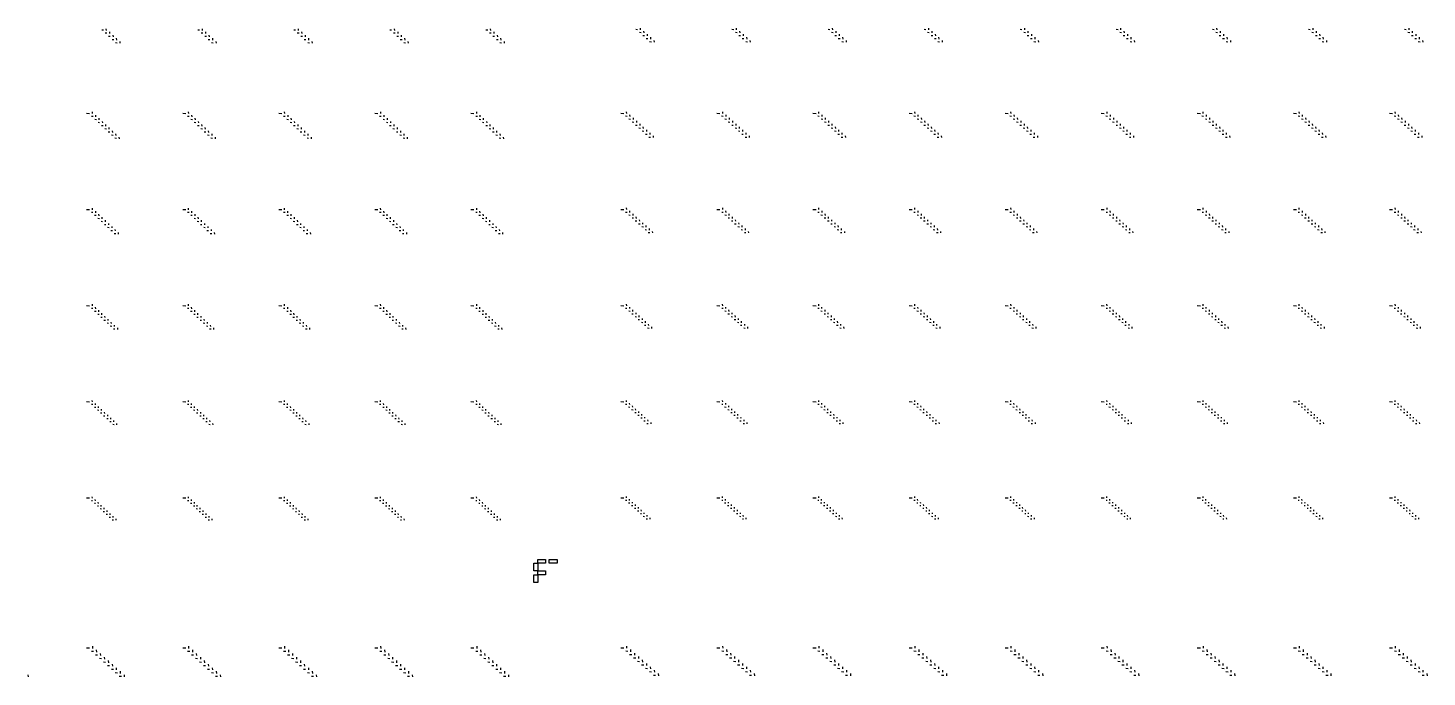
# Model space of a CAD drawing. Extents: x 0 to 300000, y 0 to 300000.
# Drawn here: x 150770 to 223575, y 116785 to 150535 of the extents above; entities that cross this region are included whole.
import ezdxf

# ---------------------------------------------------------------- set-up
doc = ezdxf.new("R2010")
doc.units = 0

msp = doc.modelspace()

# ---------------------------------------------------------------- linework, layer by layer
at = {"color": 7}
for p, q in [((154605, 150445), (154695, 150440)), ((154785, 150280), (154875, 150275)), ((154830, 150500), (154835, 150410)), ((154965, 150110), (155055, 150105)), ((155010, 150335), (155015, 150245)), ((155190, 150165), (155195, 150075)), ((155365, 150000), (155375, 149910)), ((159605, 150445), (159695, 150440)), ((159785, 150280), (159875, 150275)), ((159830, 150500), (159835, 150410)), ((159965, 150110), (160055, 150105)), ((160010, 150335), (160015, 150245)), ((160190, 150165), (160195, 150075)), ((160365, 150000), (160375, 149910)), ((164605, 150445), (164695, 150440)), ((164785, 150280), (164875, 150275)), ((164830, 150500), (164835, 150410)), ((164965, 150110), (165055, 150105)), ((165010, 150335), (165015, 150245)), ((165190, 150165), (165195, 150075)), ((165365, 150000), (165375, 149910)), ((169605, 150445), (169695, 150440)), ((169785, 150280), (169875, 150275)), ((169830, 150500), (169835, 150410)), ((169965, 150110), (170055, 150105)), ((170010, 150335), (170015, 150245)), ((170190, 150165), (170195, 150075)), ((170365, 150000), (170375, 149910)), ((174605, 150445), (174695, 150440)), ((174785, 150280), (174875, 150275)), ((174830, 150500), (174835, 150410)), ((174965, 150110), (175055, 150105)), ((175010, 150335), (175015, 150245)), ((175190, 150165), (175195, 150075)), ((175365, 150000), (175375, 149910)), ((182405, 150475), (182495, 150465)), ((182585, 150310), (182675, 150305)), ((182625, 150535), (182630, 150445)), ((182765, 150150), (182850, 150145)), ((182805, 150375), (182810, 150285)), ((182940, 149990), (183030, 149985)), ((182985, 150210), (182990, 150120)), ((183160, 150050), (183170, 149960)), ((187405, 150475), (187495, 150465)), ((187585, 150310), (187675, 150305)), ((187625, 150535), (187630, 150445)), ((187765, 150150), (187850, 150145)), ((187805, 150375), (187810, 150285)), ((187940, 149990), (188030, 149985)), ((187985, 150210), (187990, 150120)), ((188160, 150050), (188170, 149960)), ((192405, 150475), (192495, 150465)), ((192585, 150310), (192675, 150305)), ((192625, 150535), (192630, 150445)), ((192765, 150150), (192850, 150145)), ((192805, 150375), (192810, 150285)), ((192940, 149990), (193030, 149985)), ((192985, 150210), (192990, 150120)), ((193160, 150050), (193170, 149960)), ((197405, 150475), (197495, 150465)), ((197585, 150310), (197675, 150305)), ((197625, 150535), (197630, 150445)), ((197765, 150150), (197850, 150145)), ((197805, 150375), (197810, 150285)), ((197940, 149990), (198030, 149985)), ((197985, 150210), (197990, 150120)), ((198160, 150050), (198170, 149960)), ((202405, 150475), (202495, 150465)), ((202585, 150310), (202675, 150305)), ((202625, 150535), (202630, 150445)), ((202765, 150150), (202850, 150145)), ((202805, 150375), (202810, 150285)), ((202940, 149990), (203030, 149985)), ((202985, 150210), (202990, 150120)), ((203160, 150050), (203170, 149960)), ((207405, 150475), (207495, 150465)), ((207585, 150310), (207675, 150305)), ((207625, 150535), (207630, 150445)), ((207765, 150150), (207850, 150145)), ((207805, 150375), (207810, 150285)), ((207940, 149990), (208030, 149985)), ((207985, 150210), (207990, 150120)), ((208160, 150050), (208170, 149960)), ((212405, 150475), (212495, 150465)), ((212585, 150310), (212675, 150305)), ((212625, 150535), (212630, 150445)), ((212765, 150150), (212850, 150145)), ((212805, 150375), (212810, 150285)), ((212940, 149990), (213030, 149985)), ((212985, 150210), (212990, 150120)), ((213160, 150050), (213170, 149960)), ((217405, 150475), (217495, 150465)), ((217585, 150310), (217675, 150305)), ((217625, 150535), (217630, 150445)), ((217765, 150150), (217850, 150145)), ((217805, 150375), (217810, 150285)), ((217940, 149990), (218030, 149985)), ((217985, 150210), (217990, 150120)), ((218160, 150050), (218170, 149960)), ((222405, 150475), (222495, 150465)), ((222585, 150310), (222675, 150305)), ((222625, 150535), (222630, 150445)), ((222765, 150150), (222850, 150145)), ((222805, 150375), (222810, 150285)), ((222940, 149990), (223030, 149985)), ((222985, 150210), (222990, 150120)), ((223160, 150050), (223170, 149960)), ((155145, 149945), (155235, 149940)), ((155325, 149775), (155415, 149770)), ((155545, 149830), (155555, 149740)), ((160145, 149945), (160235, 149940)), ((160325, 149775), (160415, 149770)), ((160545, 149830), (160555, 149740)), ((165145, 149945), (165235, 149940)), ((165325, 149775), (165415, 149770)), ((165545, 149830), (165555, 149740)), ((170145, 149945), (170235, 149940)), ((170325, 149775), (170415, 149770)), ((170545, 149830), (170555, 149740)), ((175145, 149945), (175235, 149940)), ((175325, 149775), (175415, 149770)), ((175545, 149830), (175555, 149740)), ((183120, 149830), (183210, 149820)), ((183340, 149890), (183350, 149800)), ((188120, 149830), (188210, 149820)), ((188340, 149890), (188350, 149800)), ((193120, 149830), (193210, 149820)), ((193340, 149890), (193350, 149800)), ((198120, 149830), (198210, 149820)), ((198340, 149890), (198350, 149800)), ((203120, 149830), (203210, 149820)), ((203340, 149890), (203350, 149800)), ((208120, 149830), (208210, 149820)), ((208340, 149890), (208350, 149800)), ((213120, 149830), (213210, 149820)), ((213340, 149890), (213350, 149800)), ((218120, 149830), (218210, 149820)), ((218340, 149890), (218350, 149800)), ((223120, 149830), (223210, 149820)), ((223340, 149890), (223350, 149800)), ((153820, 146105), (153980, 146095)), ((154070, 145955), (154155, 145950)), ((154110, 146170), (154115, 146085)), ((154245, 145790), (154330, 145785)), ((154285, 146005), (154290, 145920)), ((154420, 145630), (154500, 145620)), ((154455, 145845), (154465, 145760)), ((154630, 145680), (154640, 145595)), ((158820, 146105), (158980, 146095)), ((159070, 145955), (159155, 145950)), ((159110, 146170), (159115, 146085)), ((159245, 145790), (159330, 145785)), ((159285, 146005), (159290, 145920)), ((159420, 145630), (159500, 145620)), ((159455, 145845), (159465, 145760)), ((159630, 145680), (159640, 145595)), ((163820, 146105), (163980, 146095)), ((164070, 145955), (164155, 145950)), ((164110, 146170), (164115, 146085)), ((164245, 145790), (164330, 145785)), ((164285, 146005), (164290, 145920)), ((164420, 145630), (164500, 145620)), ((164455, 145845), (164465, 145760)), ((164630, 145680), (164640, 145595)), ((168820, 146105), (168980, 146095)), ((169070, 145955), (169155, 145950)), ((169110, 146170), (169115, 146085)), ((169245, 145790), (169330, 145785)), ((169285, 146005), (169290, 145920)), ((169420, 145630), (169500, 145620)), ((169455, 145845), (169465, 145760)), ((169630, 145680), (169640, 145595)), ((173820, 146105), (173980, 146095)), ((174070, 145955), (174155, 145950)), ((174110, 146170), (174115, 146085)), ((174245, 145790), (174330, 145785)), ((174285, 146005), (174290, 145920)), ((174420, 145630), (174500, 145620)), ((174455, 145845), (174465, 145760)), ((174630, 145680), (174640, 145595)), ((181620, 146105), (181780, 146095)), ((181865, 145960), (181950, 145955)), ((181905, 146175), (181915, 146090)), ((182040, 145805), (182125, 145800)), ((182080, 146020), (182085, 145935)), ((182215, 145650), (182300, 145640)), ((182255, 145860), (182260, 145775)), ((182430, 145705), (182435, 145620)), ((186620, 146105), (186780, 146095)), ((186865, 145960), (186950, 145955)), ((186905, 146175), (186915, 146090)), ((187040, 145805), (187125, 145800)), ((187080, 146020), (187085, 145935)), ((187215, 145650), (187300, 145640)), ((187255, 145860), (187260, 145775)), ((187430, 145705), (187435, 145620)), ((191620, 146105), (191780, 146095)), ((191865, 145960), (191950, 145955)), ((191905, 146175), (191915, 146090)), ((192040, 145805), (192125, 145800)), ((192080, 146020), (192085, 145935)), ((192215, 145650), (192300, 145640)), ((192255, 145860), (192260, 145775)), ((192430, 145705), (192435, 145620)), ((196620, 146105), (196780, 146095)), ((196865, 145960), (196950, 145955)), ((196905, 146175), (196915, 146090)), ((197040, 145805), (197125, 145800)), ((197080, 146020), (197085, 145935)), ((197215, 145650), (197300, 145640)), ((197255, 145860), (197260, 145775)), ((197430, 145705), (197435, 145620)), ((201620, 146105), (201780, 146095)), ((201865, 145960), (201950, 145955)), ((201905, 146175), (201915, 146090)), ((202040, 145805), (202125, 145800)), ((202080, 146020), (202085, 145935)), ((202215, 145650), (202300, 145640)), ((202255, 145860), (202260, 145775)), ((202430, 145705), (202435, 145620)), ((206620, 146105), (206780, 146095)), ((206865, 145960), (206950, 145955)), ((206905, 146175), (206915, 146090)), ((207040, 145805), (207125, 145800)), ((207080, 146020), (207085, 145935)), ((207215, 145650), (207300, 145640)), ((207255, 145860), (207260, 145775)), ((207430, 145705), (207435, 145620)), ((211620, 146105), (211780, 146095)), ((211865, 145960), (211950, 145955)), ((211905, 146175), (211915, 146090)), ((212040, 145805), (212125, 145800)), ((212080, 146020), (212085, 145935)), ((212215, 145650), (212300, 145640)), ((212255, 145860), (212260, 145775)), ((212430, 145705), (212435, 145620)), ((216620, 146105), (216780, 146095)), ((216865, 145960), (216950, 145955)), ((216905, 146175), (216915, 146090)), ((217040, 145805), (217125, 145800)), ((217080, 146020), (217085, 145935)), ((217215, 145650), (217300, 145640)), ((217255, 145860), (217260, 145775)), ((217430, 145705), (217435, 145620)), ((221620, 146105), (221780, 146095)), ((221865, 145960), (221950, 145955)), ((221905, 146175), (221915, 146090)), ((222040, 145805), (222125, 145800)), ((222080, 146020), (222085, 145935)), ((222215, 145650), (222300, 145640)), ((222255, 145860), (222260, 145775)), ((222430, 145705), (222435, 145620)), ((154590, 145465), (154675, 145460)), ((154765, 145305), (154850, 145295)), ((154805, 145515), (154810, 145430)), ((154940, 145140), (155025, 145135)), ((154980, 145355), (154985, 145270)), ((155115, 144975), (155200, 144970)), ((155155, 145190), (155160, 145105)), ((155330, 145030), (155335, 144945)), ((159590, 145465), (159675, 145460)), ((159765, 145305), (159850, 145295)), ((159805, 145515), (159810, 145430)), ((159940, 145140), (160025, 145135)), ((159980, 145355), (159985, 145270)), ((160115, 144975), (160200, 144970)), ((160155, 145190), (160160, 145105)), ((160330, 145030), (160335, 144945)), ((164590, 145465), (164675, 145460)), ((164765, 145305), (164850, 145295)), ((164805, 145515), (164810, 145430)), ((164940, 145140), (165025, 145135)), ((164980, 145355), (164985, 145270)), ((165115, 144975), (165200, 144970)), ((165155, 145190), (165160, 145105)), ((165330, 145030), (165335, 144945)), ((169590, 145465), (169675, 145460)), ((169765, 145305), (169850, 145295)), ((169805, 145515), (169810, 145430)), ((169940, 145140), (170025, 145135)), ((169980, 145355), (169985, 145270)), ((170115, 144975), (170200, 144970)), ((170155, 145190), (170160, 145105)), ((170330, 145030), (170335, 144945)), ((174590, 145465), (174675, 145460)), ((174765, 145305), (174850, 145295)), ((174805, 145515), (174810, 145430)), ((174940, 145140), (175025, 145135)), ((174980, 145355), (174985, 145270)), ((175115, 144975), (175200, 144970)), ((175155, 145190), (175160, 145105)), ((175330, 145030), (175335, 144945)), ((182390, 145490), (182475, 145485)), ((182565, 145335), (182650, 145330)), ((182605, 145550), (182610, 145465)), ((182740, 145180), (182820, 145170)), ((182775, 145390), (182785, 145305)), ((182910, 145020), (182995, 145015)), ((182950, 145235), (182955, 145150)), ((183125, 145080), (183130, 144995)), ((183300, 144920), (183305, 144835)), ((187390, 145490), (187475, 145485)), ((187565, 145335), (187650, 145330)), ((187605, 145550), (187610, 145465)), ((187740, 145180), (187820, 145170)), ((187775, 145390), (187785, 145305)), ((187910, 145020), (187995, 145015)), ((187950, 145235), (187955, 145150)), ((188125, 145080), (188130, 144995)), ((188300, 144920), (188305, 144835)), ((192390, 145490), (192475, 145485)), ((192565, 145335), (192650, 145330)), ((192605, 145550), (192610, 145465)), ((192740, 145180), (192820, 145170)), ((192775, 145390), (192785, 145305)), ((192910, 145020), (192995, 145015)), ((192950, 145235), (192955, 145150)), ((193125, 145080), (193130, 144995)), ((193300, 144920), (193305, 144835)), ((197390, 145490), (197475, 145485)), ((197565, 145335), (197650, 145330)), ((197605, 145550), (197610, 145465)), ((197740, 145180), (197820, 145170)), ((197775, 145390), (197785, 145305)), ((197910, 145020), (197995, 145015)), ((197950, 145235), (197955, 145150)), ((198125, 145080), (198130, 144995)), ((198300, 144920), (198305, 144835)), ((202390, 145490), (202475, 145485)), ((202565, 145335), (202650, 145330)), ((202605, 145550), (202610, 145465)), ((202740, 145180), (202820, 145170)), ((202775, 145390), (202785, 145305)), ((202910, 145020), (202995, 145015)), ((202950, 145235), (202955, 145150)), ((203125, 145080), (203130, 144995)), ((203300, 144920), (203305, 144835)), ((207390, 145490), (207475, 145485)), ((207565, 145335), (207650, 145330)), ((207605, 145550), (207610, 145465)), ((207740, 145180), (207820, 145170)), ((207775, 145390), (207785, 145305)), ((207910, 145020), (207995, 145015)), ((207950, 145235), (207955, 145150)), ((208125, 145080), (208130, 144995)), ((208300, 144920), (208305, 144835)), ((212390, 145490), (212475, 145485)), ((212565, 145335), (212650, 145330)), ((212605, 145550), (212610, 145465)), ((212740, 145180), (212820, 145170)), ((212775, 145390), (212785, 145305)), ((212910, 145020), (212995, 145015)), ((212950, 145235), (212955, 145150)), ((213125, 145080), (213130, 144995)), ((213300, 144920), (213305, 144835)), ((217390, 145490), (217475, 145485)), ((217565, 145335), (217650, 145330)), ((217605, 145550), (217610, 145465)), ((217740, 145180), (217820, 145170)), ((217775, 145390), (217785, 145305)), ((217910, 145020), (217995, 145015)), ((217950, 145235), (217955, 145150)), ((218125, 145080), (218130, 144995)), ((218300, 144920), (218305, 144835)), ((222390, 145490), (222475, 145485)), ((222565, 145335), (222650, 145330)), ((222605, 145550), (222610, 145465)), ((222740, 145180), (222820, 145170)), ((222775, 145390), (222785, 145305)), ((222910, 145020), (222995, 145015)), ((222950, 145235), (222955, 145150)), ((223125, 145080), (223130, 144995)), ((223300, 144920), (223305, 144835)), ((155290, 144815), (155375, 144810)), ((155505, 144865), (155510, 144780)), ((160290, 144815), (160375, 144810)), ((160505, 144865), (160510, 144780)), ((165290, 144815), (165375, 144810)), ((165505, 144865), (165510, 144780)), ((170290, 144815), (170375, 144810)), ((170505, 144865), (170510, 144780)), ((175290, 144815), (175375, 144810)), ((175505, 144865), (175510, 144780)), ((183085, 144865), (183170, 144860)), ((188085, 144865), (188170, 144860)), ((193085, 144865), (193170, 144860)), ((198085, 144865), (198170, 144860)), ((203085, 144865), (203170, 144860)), ((208085, 144865), (208170, 144860)), ((213085, 144865), (213170, 144860)), ((218085, 144865), (218170, 144860)), ((223085, 144865), (223170, 144860)), ((153820, 141105), (153980, 141095)), ((154070, 140960), (154150, 140955)), ((154105, 141165), (154110, 141085)), ((154240, 140800), (154320, 140795)), ((154275, 141005), (154280, 140930)), ((154410, 140640), (154490, 140635)), ((154445, 140850), (154450, 140770)), ((154615, 140690), (154620, 140610)), ((154785, 140535), (154790, 140455)), ((158820, 141105), (158980, 141095)), ((159070, 140960), (159150, 140955)), ((159105, 141165), (159110, 141085)), ((159240, 140800), (159320, 140795)), ((159275, 141005), (159280, 140930)), ((159410, 140640), (159490, 140635)), ((159445, 140850), (159450, 140770)), ((159615, 140690), (159620, 140610)), ((159785, 140535), (159790, 140455)), ((163820, 141105), (163980, 141095)), ((164070, 140960), (164150, 140955)), ((164105, 141165), (164110, 141085)), ((164240, 140800), (164320, 140795)), ((164275, 141005), (164280, 140930)), ((164410, 140640), (164490, 140635)), ((164445, 140850), (164450, 140770)), ((164615, 140690), (164620, 140610)), ((164785, 140535), (164790, 140455)), ((168820, 141105), (168980, 141095)), ((169070, 140960), (169150, 140955)), ((169105, 141165), (169110, 141085)), ((169240, 140800), (169320, 140795)), ((169275, 141005), (169280, 140930)), ((169410, 140640), (169490, 140635)), ((169445, 140850), (169450, 140770)), ((169615, 140690), (169620, 140610)), ((169785, 140535), (169790, 140455)), ((173820, 141105), (173980, 141095)), ((174070, 140960), (174150, 140955)), ((174105, 141165), (174110, 141085)), ((174240, 140800), (174320, 140795)), ((174275, 141005), (174280, 140930)), ((174410, 140640), (174490, 140635)), ((174445, 140850), (174450, 140770)), ((174615, 140690), (174620, 140610)), ((174785, 140535), (174790, 140455)), ((181620, 141105), (181780, 141095)), ((181870, 140965), (181945, 140960)), ((181905, 141175), (181910, 141095)), ((182035, 140815), (182115, 140810)), ((182075, 141020), (182080, 140940)), ((182205, 140660), (182285, 140655)), ((182245, 140870), (182250, 140790)), ((182410, 140715), (182415, 140635)), ((182580, 140565), (182585, 140485)), ((186620, 141105), (186780, 141095)), ((186870, 140965), (186945, 140960)), ((186905, 141175), (186910, 141095)), ((187035, 140815), (187115, 140810)), ((187075, 141020), (187080, 140940)), ((187205, 140660), (187285, 140655)), ((187245, 140870), (187250, 140790)), ((187410, 140715), (187415, 140635)), ((187580, 140565), (187585, 140485)), ((191620, 141105), (191780, 141095)), ((191870, 140965), (191945, 140960)), ((191905, 141175), (191910, 141095)), ((192035, 140815), (192115, 140810)), ((192075, 141020), (192080, 140940)), ((192205, 140660), (192285, 140655)), ((192245, 140870), (192250, 140790)), ((192410, 140715), (192415, 140635)), ((192580, 140565), (192585, 140485)), ((196620, 141105), (196780, 141095)), ((196870, 140965), (196945, 140960)), ((196905, 141175), (196910, 141095)), ((197035, 140815), (197115, 140810)), ((197075, 141020), (197080, 140940)), ((197205, 140660), (197285, 140655)), ((197245, 140870), (197250, 140790)), ((197410, 140715), (197415, 140635)), ((197580, 140565), (197585, 140485)), ((201620, 141105), (201780, 141095)), ((201870, 140965), (201945, 140960)), ((201905, 141175), (201910, 141095)), ((202035, 140815), (202115, 140810)), ((202075, 141020), (202080, 140940)), ((202205, 140660), (202285, 140655)), ((202245, 140870), (202250, 140790)), ((202410, 140715), (202415, 140635)), ((202580, 140565), (202585, 140485)), ((206620, 141105), (206780, 141095)), ((206870, 140965), (206945, 140960)), ((206905, 141175), (206910, 141095)), ((207035, 140815), (207115, 140810)), ((207075, 141020), (207080, 140940)), ((207205, 140660), (207285, 140655)), ((207245, 140870), (207250, 140790)), ((207410, 140715), (207415, 140635)), ((207580, 140565), (207585, 140485)), ((211620, 141105), (211780, 141095)), ((211870, 140965), (211945, 140960)), ((211905, 141175), (211910, 141095)), ((212035, 140815), (212115, 140810)), ((212075, 141020), (212080, 140940)), ((212205, 140660), (212285, 140655)), ((212245, 140870), (212250, 140790)), ((212410, 140715), (212415, 140635)), ((212580, 140565), (212585, 140485)), ((216620, 141105), (216780, 141095)), ((216870, 140965), (216945, 140960)), ((216905, 141175), (216910, 141095)), ((217035, 140815), (217115, 140810)), ((217075, 141020), (217080, 140940)), ((217205, 140660), (217285, 140655)), ((217245, 140870), (217250, 140790)), ((217410, 140715), (217415, 140635)), ((217580, 140565), (217585, 140485)), ((221620, 141105), (221780, 141095)), ((221870, 140965), (221945, 140960)), ((221905, 141175), (221910, 141095)), ((222035, 140815), (222115, 140810)), ((222075, 141020), (222080, 140940)), ((222205, 140660), (222285, 140655)), ((222245, 140870), (222250, 140790)), ((222410, 140715), (222415, 140635)), ((222580, 140565), (222585, 140485)), ((154575, 140485), (154655, 140480)), ((154745, 140325), (154825, 140320)), ((154915, 140170), (154995, 140160)), ((154955, 140375), (154960, 140295)), ((155085, 140010), (155165, 140005)), ((155125, 140215), (155130, 140135)), ((155255, 139850), (155335, 139845)), ((155295, 140060), (155300, 139980)), ((155460, 139900), (155470, 139820)), ((159575, 140485), (159655, 140480)), ((159745, 140325), (159825, 140320)), ((159915, 140170), (159995, 140160)), ((159955, 140375), (159960, 140295)), ((160085, 140010), (160165, 140005)), ((160125, 140215), (160130, 140135)), ((160255, 139850), (160335, 139845)), ((160295, 140060), (160300, 139980)), ((160460, 139900), (160470, 139820)), ((164575, 140485), (164655, 140480)), ((164745, 140325), (164825, 140320)), ((164915, 140170), (164995, 140160)), ((164955, 140375), (164960, 140295)), ((165085, 140010), (165165, 140005)), ((165125, 140215), (165130, 140135)), ((165255, 139850), (165335, 139845)), ((165295, 140060), (165300, 139980)), ((165460, 139900), (165470, 139820)), ((169575, 140485), (169655, 140480)), ((169745, 140325), (169825, 140320)), ((169915, 140170), (169995, 140160)), ((169955, 140375), (169960, 140295)), ((170085, 140010), (170165, 140005)), ((170125, 140215), (170130, 140135)), ((170255, 139850), (170335, 139845)), ((170295, 140060), (170300, 139980)), ((170460, 139900), (170470, 139820)), ((174575, 140485), (174655, 140480)), ((174745, 140325), (174825, 140320)), ((174915, 140170), (174995, 140160)), ((174955, 140375), (174960, 140295)), ((175085, 140010), (175165, 140005)), ((175125, 140215), (175130, 140135)), ((175255, 139850), (175335, 139845)), ((175295, 140060), (175300, 139980)), ((175460, 139900), (175470, 139820)), ((182375, 140510), (182455, 140505)), ((182545, 140355), (182625, 140350)), ((182715, 140205), (182795, 140200)), ((182750, 140410), (182755, 140330)), ((182880, 140050), (182960, 140045)), ((182920, 140260), (182925, 140180)), ((183050, 139900), (183130, 139895)), ((183090, 140105), (183095, 140025)), ((183255, 139955), (183265, 139875)), ((187375, 140510), (187455, 140505)), ((187545, 140355), (187625, 140350)), ((187715, 140205), (187795, 140200)), ((187750, 140410), (187755, 140330)), ((187880, 140050), (187960, 140045)), ((187920, 140260), (187925, 140180)), ((188050, 139900), (188130, 139895)), ((188090, 140105), (188095, 140025)), ((188255, 139955), (188265, 139875)), ((192375, 140510), (192455, 140505)), ((192545, 140355), (192625, 140350)), ((192715, 140205), (192795, 140200)), ((192750, 140410), (192755, 140330)), ((192880, 140050), (192960, 140045)), ((192920, 140260), (192925, 140180)), ((193050, 139900), (193130, 139895)), ((193090, 140105), (193095, 140025)), ((193255, 139955), (193265, 139875)), ((197375, 140510), (197455, 140505)), ((197545, 140355), (197625, 140350)), ((197715, 140205), (197795, 140200)), ((197750, 140410), (197755, 140330)), ((197880, 140050), (197960, 140045)), ((197920, 140260), (197925, 140180)), ((198050, 139900), (198130, 139895)), ((198090, 140105), (198095, 140025)), ((198255, 139955), (198265, 139875)), ((202375, 140510), (202455, 140505)), ((202545, 140355), (202625, 140350)), ((202715, 140205), (202795, 140200)), ((202750, 140410), (202755, 140330)), ((202880, 140050), (202960, 140045)), ((202920, 140260), (202925, 140180)), ((203050, 139900), (203130, 139895)), ((203090, 140105), (203095, 140025)), ((203255, 139955), (203265, 139875)), ((207375, 140510), (207455, 140505)), ((207545, 140355), (207625, 140350)), ((207715, 140205), (207795, 140200)), ((207750, 140410), (207755, 140330)), ((207880, 140050), (207960, 140045)), ((207920, 140260), (207925, 140180)), ((208050, 139900), (208130, 139895)), ((208090, 140105), (208095, 140025)), ((208255, 139955), (208265, 139875)), ((212375, 140510), (212455, 140505)), ((212545, 140355), (212625, 140350)), ((212715, 140205), (212795, 140200)), ((212750, 140410), (212755, 140330)), ((212880, 140050), (212960, 140045)), ((212920, 140260), (212925, 140180)), ((213050, 139900), (213130, 139895)), ((213090, 140105), (213095, 140025)), ((213255, 139955), (213265, 139875)), ((217375, 140510), (217455, 140505)), ((217545, 140355), (217625, 140350)), ((217715, 140205), (217795, 140200)), ((217750, 140410), (217755, 140330)), ((217880, 140050), (217960, 140045)), ((217920, 140260), (217925, 140180)), ((218050, 139900), (218130, 139895)), ((218090, 140105), (218095, 140025)), ((218255, 139955), (218265, 139875)), ((222375, 140510), (222455, 140505)), ((222545, 140355), (222625, 140350)), ((222715, 140205), (222795, 140200)), ((222750, 140410), (222755, 140330)), ((222880, 140050), (222960, 140045)), ((222920, 140260), (222925, 140180)), ((223050, 139900), (223130, 139895)), ((223090, 140105), (223095, 140025)), ((223255, 139955), (223265, 139875)), ((154105, 136165), (154110, 136090)), ((159105, 136165), (159110, 136090)), ((164105, 136165), (164110, 136090)), ((169105, 136165), (169110, 136090)), ((174105, 136165), (174110, 136090)), ((181900, 136170), (181910, 136095)), ((186900, 136170), (186910, 136095)), ((191900, 136170), (191910, 136095)), ((196900, 136170), (196910, 136095)), ((201900, 136170), (201910, 136095)), ((206900, 136170), (206910, 136095)), ((211900, 136170), (211910, 136095)), ((216900, 136170), (216910, 136095)), ((221900, 136170), (221910, 136095)), ((153820, 136105), (153980, 136095)), ((154070, 135965), (154145, 135960)), ((154235, 135810), (154310, 135805)), ((154270, 136010), (154275, 135935)), ((154400, 135655), (154475, 135650)), ((154435, 135855), (154440, 135780)), ((154560, 135500), (154635, 135495)), ((154595, 135700), (154600, 135625)), ((154760, 135550), (154765, 135475)), ((158820, 136105), (158980, 136095)), ((159070, 135965), (159145, 135960)), ((159235, 135810), (159310, 135805)), ((159270, 136010), (159275, 135935)), ((159400, 135655), (159475, 135650)), ((159435, 135855), (159440, 135780)), ((159560, 135500), (159635, 135495)), ((159595, 135700), (159600, 135625)), ((159760, 135550), (159765, 135475)), ((163820, 136105), (163980, 136095)), ((164070, 135965), (164145, 135960)), ((164235, 135810), (164310, 135805)), ((164270, 136010), (164275, 135935)), ((164400, 135655), (164475, 135650)), ((164435, 135855), (164440, 135780)), ((164560, 135500), (164635, 135495)), ((164595, 135700), (164600, 135625)), ((164760, 135550), (164765, 135475)), ((168820, 136105), (168980, 136095)), ((169070, 135965), (169145, 135960)), ((169235, 135810), (169310, 135805)), ((169270, 136010), (169275, 135935)), ((169400, 135655), (169475, 135650)), ((169435, 135855), (169440, 135780)), ((169560, 135500), (169635, 135495)), ((169595, 135700), (169600, 135625)), ((169760, 135550), (169765, 135475)), ((173820, 136105), (173980, 136095)), ((174070, 135965), (174145, 135960)), ((174235, 135810), (174310, 135805)), ((174270, 136010), (174275, 135935)), ((174400, 135655), (174475, 135650)), ((174435, 135855), (174440, 135780)), ((174560, 135500), (174635, 135495)), ((174595, 135700), (174600, 135625)), ((174760, 135550), (174765, 135475)), ((181620, 136105), (181780, 136095)), ((181870, 135970), (181940, 135965)), ((182030, 135820), (182105, 135815)), ((182065, 136020), (182070, 135945)), ((182195, 135675), (182270, 135670)), ((182230, 135875), (182235, 135800)), ((182360, 135525), (182435, 135520)), ((182395, 135725), (182400, 135650)), ((182560, 135580), (182565, 135505)), ((182725, 135430), (182730, 135355)), ((186620, 136105), (186780, 136095)), ((186870, 135970), (186940, 135965)), ((187030, 135820), (187105, 135815)), ((187065, 136020), (187070, 135945)), ((187195, 135675), (187270, 135670)), ((187230, 135875), (187235, 135800)), ((187360, 135525), (187435, 135520)), ((187395, 135725), (187400, 135650)), ((187560, 135580), (187565, 135505)), ((187725, 135430), (187730, 135355)), ((191620, 136105), (191780, 136095)), ((191870, 135970), (191940, 135965)), ((192030, 135820), (192105, 135815)), ((192065, 136020), (192070, 135945)), ((192195, 135675), (192270, 135670)), ((192230, 135875), (192235, 135800)), ((192360, 135525), (192435, 135520)), ((192395, 135725), (192400, 135650)), ((192560, 135580), (192565, 135505)), ((192725, 135430), (192730, 135355)), ((196620, 136105), (196780, 136095)), ((196870, 135970), (196940, 135965)), ((197030, 135820), (197105, 135815)), ((197065, 136020), (197070, 135945)), ((197195, 135675), (197270, 135670)), ((197230, 135875), (197235, 135800)), ((197360, 135525), (197435, 135520)), ((197395, 135725), (197400, 135650)), ((197560, 135580), (197565, 135505)), ((197725, 135430), (197730, 135355)), ((201620, 136105), (201780, 136095)), ((201870, 135970), (201940, 135965)), ((202030, 135820), (202105, 135815)), ((202065, 136020), (202070, 135945)), ((202195, 135675), (202270, 135670)), ((202230, 135875), (202235, 135800)), ((202360, 135525), (202435, 135520)), ((202395, 135725), (202400, 135650)), ((202560, 135580), (202565, 135505)), ((202725, 135430), (202730, 135355)), ((206620, 136105), (206780, 136095)), ((206870, 135970), (206940, 135965)), ((207030, 135820), (207105, 135815)), ((207065, 136020), (207070, 135945)), ((207195, 135675), (207270, 135670)), ((207230, 135875), (207235, 135800)), ((207360, 135525), (207435, 135520)), ((207395, 135725), (207400, 135650)), ((207560, 135580), (207565, 135505)), ((207725, 135430), (207730, 135355)), ((211620, 136105), (211780, 136095)), ((211870, 135970), (211940, 135965)), ((212030, 135820), (212105, 135815)), ((212065, 136020), (212070, 135945)), ((212195, 135675), (212270, 135670)), ((212230, 135875), (212235, 135800)), ((212360, 135525), (212435, 135520)), ((212395, 135725), (212400, 135650)), ((212560, 135580), (212565, 135505)), ((212725, 135430), (212730, 135355)), ((216620, 136105), (216780, 136095)), ((216870, 135970), (216940, 135965)), ((217030, 135820), (217105, 135815)), ((217065, 136020), (217070, 135945)), ((217195, 135675), (217270, 135670)), ((217230, 135875), (217235, 135800)), ((217360, 135525), (217435, 135520)), ((217395, 135725), (217400, 135650)), ((217560, 135580), (217565, 135505)), ((217725, 135430), (217730, 135355)), ((221620, 136105), (221780, 136095)), ((221870, 135970), (221940, 135965)), ((222030, 135820), (222105, 135815)), ((222065, 136020), (222070, 135945)), ((222195, 135675), (222270, 135670)), ((222230, 135875), (222235, 135800)), ((222360, 135525), (222435, 135520)), ((222395, 135725), (222400, 135650)), ((222560, 135580), (222565, 135505)), ((222725, 135430), (222730, 135355)), ((154725, 135350), (154800, 135345)), ((154890, 135195), (154965, 135190)), ((154925, 135395), (154930, 135320)), ((155055, 135040), (155130, 135035)), ((155090, 135240), (155095, 135165)), ((155220, 134890), (155295, 134885)), ((155255, 135090), (155260, 135015)), ((155420, 134935), (155425, 134860)), ((159725, 135350), (159800, 135345)), ((159890, 135195), (159965, 135190)), ((159925, 135395), (159930, 135320)), ((160055, 135040), (160130, 135035)), ((160090, 135240), (160095, 135165)), ((160220, 134890), (160295, 134885)), ((160255, 135090), (160260, 135015)), ((160420, 134935), (160425, 134860)), ((164725, 135350), (164800, 135345)), ((164890, 135195), (164965, 135190)), ((164925, 135395), (164930, 135320)), ((165055, 135040), (165130, 135035)), ((165090, 135240), (165095, 135165)), ((165220, 134890), (165295, 134885)), ((165255, 135090), (165260, 135015)), ((165420, 134935), (165425, 134860)), ((169725, 135350), (169800, 135345)), ((169890, 135195), (169965, 135190)), ((169925, 135395), (169930, 135320)), ((170055, 135040), (170130, 135035)), ((170090, 135240), (170095, 135165)), ((170220, 134890), (170295, 134885)), ((170255, 135090), (170260, 135015)), ((170420, 134935), (170425, 134860)), ((174725, 135350), (174800, 135345)), ((174890, 135195), (174965, 135190)), ((174925, 135395), (174930, 135320)), ((175055, 135040), (175130, 135035)), ((175090, 135240), (175095, 135165)), ((175220, 134890), (175295, 134885)), ((175255, 135090), (175260, 135015)), ((175420, 134935), (175425, 134860)), ((182525, 135380), (182600, 135375)), ((182690, 135230), (182765, 135225)), ((182850, 135085), (182925, 135080)), ((182885, 135285), (182890, 135210)), ((183015, 134935), (183090, 134930)), ((183050, 135135), (183055, 135060)), ((183215, 134990), (183220, 134915)), ((187525, 135380), (187600, 135375)), ((187690, 135230), (187765, 135225)), ((187850, 135085), (187925, 135080)), ((187885, 135285), (187890, 135210)), ((188015, 134935), (188090, 134930)), ((188050, 135135), (188055, 135060)), ((188215, 134990), (188220, 134915)), ((192525, 135380), (192600, 135375)), ((192690, 135230), (192765, 135225)), ((192850, 135085), (192925, 135080)), ((192885, 135285), (192890, 135210)), ((193015, 134935), (193090, 134930)), ((193050, 135135), (193055, 135060)), ((193215, 134990), (193220, 134915)), ((197525, 135380), (197600, 135375)), ((197690, 135230), (197765, 135225)), ((197850, 135085), (197925, 135080)), ((197885, 135285), (197890, 135210)), ((198015, 134935), (198090, 134930)), ((198050, 135135), (198055, 135060)), ((198215, 134990), (198220, 134915)), ((202525, 135380), (202600, 135375)), ((202690, 135230), (202765, 135225)), ((202850, 135085), (202925, 135080)), ((202885, 135285), (202890, 135210)), ((203015, 134935), (203090, 134930)), ((203050, 135135), (203055, 135060)), ((203215, 134990), (203220, 134915)), ((207525, 135380), (207600, 135375)), ((207690, 135230), (207765, 135225)), ((207850, 135085), (207925, 135080)), ((207885, 135285), (207890, 135210)), ((208015, 134935), (208090, 134930)), ((208050, 135135), (208055, 135060)), ((208215, 134990), (208220, 134915)), ((212525, 135380), (212600, 135375)), ((212690, 135230), (212765, 135225)), ((212850, 135085), (212925, 135080)), ((212885, 135285), (212890, 135210)), ((213015, 134935), (213090, 134930)), ((213050, 135135), (213055, 135060)), ((213215, 134990), (213220, 134915)), ((217525, 135380), (217600, 135375)), ((217690, 135230), (217765, 135225)), ((217850, 135085), (217925, 135080)), ((217885, 135285), (217890, 135210)), ((218015, 134935), (218090, 134930)), ((218050, 135135), (218055, 135060)), ((218215, 134990), (218220, 134915)), ((222525, 135380), (222600, 135375)), ((222690, 135230), (222765, 135225)), ((222850, 135085), (222925, 135080)), ((222885, 135285), (222890, 135210)), ((223015, 134935), (223090, 134930)), ((223050, 135135), (223055, 135060)), ((223215, 134990), (223220, 134915)), ((153820, 131105), (153980, 131095)), ((154100, 131160), (154105, 131090)), ((158820, 131105), (158980, 131095)), ((159100, 131160), (159105, 131090)), ((163820, 131105), (163980, 131095)), ((164100, 131160), (164105, 131090)), ((168820, 131105), (168980, 131095)), ((169100, 131160), (169105, 131090)), ((173820, 131105), (173980, 131095)), ((174100, 131160), (174105, 131090)), ((181620, 131105), (181780, 131095)), ((181900, 131165), (181905, 131095)), ((186620, 131105), (186780, 131095)), ((186900, 131165), (186905, 131095)), ((191620, 131105), (191780, 131095)), ((191900, 131165), (191905, 131095)), ((196620, 131105), (196780, 131095)), ((196900, 131165), (196905, 131095)), ((201620, 131105), (201780, 131095)), ((201900, 131165), (201905, 131095)), ((206620, 131105), (206780, 131095)), ((206900, 131165), (206905, 131095)), ((211620, 131105), (211780, 131095)), ((211900, 131165), (211905, 131095)), ((216620, 131105), (216780, 131095)), ((216900, 131165), (216905, 131095)), ((221620, 131105), (221780, 131095)), ((221900, 131165), (221905, 131095)), ((154070, 130965), (154140, 130965)), ((154230, 130820), (154300, 130815)), ((154260, 131010), (154265, 130940)), ((154390, 130670), (154460, 130665)), ((154420, 130860), (154425, 130790)), ((154545, 130520), (154615, 130515)), ((154580, 130715), (154585, 130645)), ((154705, 130370), (154775, 130365)), ((154740, 130565), (154745, 130495)), ((154900, 130415), (154905, 130345)), ((159070, 130965), (159140, 130965)), ((159230, 130820), (159300, 130815)), ((159260, 131010), (159265, 130940)), ((159390, 130670), (159460, 130665)), ((159420, 130860), (159425, 130790)), ((159545, 130520), (159615, 130515)), ((159580, 130715), (159585, 130645)), ((159705, 130370), (159775, 130365)), ((159740, 130565), (159745, 130495)), ((159900, 130415), (159905, 130345)), ((164070, 130965), (164140, 130965)), ((164230, 130820), (164300, 130815)), ((164260, 131010), (164265, 130940)), ((164390, 130670), (164460, 130665)), ((164420, 130860), (164425, 130790)), ((164545, 130520), (164615, 130515)), ((164580, 130715), (164585, 130645)), ((164705, 130370), (164775, 130365)), ((164740, 130565), (164745, 130495)), ((164900, 130415), (164905, 130345)), ((169070, 130965), (169140, 130965)), ((169230, 130820), (169300, 130815)), ((169260, 131010), (169265, 130940)), ((169390, 130670), (169460, 130665)), ((169420, 130860), (169425, 130790)), ((169545, 130520), (169615, 130515)), ((169580, 130715), (169585, 130645)), ((169705, 130370), (169775, 130365)), ((169740, 130565), (169745, 130495)), ((169900, 130415), (169905, 130345)), ((174070, 130965), (174140, 130965)), ((174230, 130820), (174300, 130815)), ((174260, 131010), (174265, 130940)), ((174390, 130670), (174460, 130665)), ((174420, 130860), (174425, 130790)), ((174545, 130520), (174615, 130515)), ((174580, 130715), (174585, 130645)), ((174705, 130370), (174775, 130365)), ((174740, 130565), (174745, 130495)), ((174900, 130415), (174905, 130345)), ((181870, 130975), (181935, 130970)), ((182025, 130830), (182095, 130825)), ((182060, 131025), (182065, 130955)), ((182185, 130690), (182255, 130685)), ((182220, 130880), (182225, 130810)), ((182345, 130545), (182415, 130540)), ((182375, 130735), (182380, 130665)), ((182505, 130400), (182575, 130395)), ((182535, 130595), (182540, 130525)), ((182695, 130450), (182700, 130380)), ((186870, 130975), (186935, 130970)), ((187025, 130830), (187095, 130825)), ((187060, 131025), (187065, 130955)), ((187185, 130690), (187255, 130685)), ((187220, 130880), (187225, 130810)), ((187345, 130545), (187415, 130540)), ((187375, 130735), (187380, 130665)), ((187505, 130400), (187575, 130395)), ((187535, 130595), (187540, 130525)), ((187695, 130450), (187700, 130380)), ((191870, 130975), (191935, 130970)), ((192025, 130830), (192095, 130825)), ((192060, 131025), (192065, 130955)), ((192185, 130690), (192255, 130685)), ((192220, 130880), (192225, 130810)), ((192345, 130545), (192415, 130540)), ((192375, 130735), (192380, 130665)), ((192505, 130400), (192575, 130395)), ((192535, 130595), (192540, 130525)), ((192695, 130450), (192700, 130380)), ((196870, 130975), (196935, 130970)), ((197025, 130830), (197095, 130825)), ((197060, 131025), (197065, 130955)), ((197185, 130690), (197255, 130685)), ((197220, 130880), (197225, 130810)), ((197345, 130545), (197415, 130540)), ((197375, 130735), (197380, 130665)), ((197505, 130400), (197575, 130395)), ((197535, 130595), (197540, 130525)), ((197695, 130450), (197700, 130380)), ((201870, 130975), (201935, 130970)), ((202025, 130830), (202095, 130825)), ((202060, 131025), (202065, 130955)), ((202185, 130690), (202255, 130685)), ((202220, 130880), (202225, 130810)), ((202345, 130545), (202415, 130540)), ((202375, 130735), (202380, 130665)), ((202505, 130400), (202575, 130395)), ((202535, 130595), (202540, 130525)), ((202695, 130450), (202700, 130380)), ((206870, 130975), (206935, 130970)), ((207025, 130830), (207095, 130825)), ((207060, 131025), (207065, 130955)), ((207185, 130690), (207255, 130685)), ((207220, 130880), (207225, 130810)), ((207345, 130545), (207415, 130540)), ((207375, 130735), (207380, 130665)), ((207505, 130400), (207575, 130395)), ((207535, 130595), (207540, 130525)), ((207695, 130450), (207700, 130380)), ((211870, 130975), (211935, 130970)), ((212025, 130830), (212095, 130825)), ((212060, 131025), (212065, 130955)), ((212185, 130690), (212255, 130685)), ((212220, 130880), (212225, 130810)), ((212345, 130545), (212415, 130540)), ((212375, 130735), (212380, 130665)), ((212505, 130400), (212575, 130395)), ((212535, 130595), (212540, 130525)), ((212695, 130450), (212700, 130380)), ((216870, 130975), (216935, 130970)), ((217025, 130830), (217095, 130825)), ((217060, 131025), (217065, 130955)), ((217185, 130690), (217255, 130685)), ((217220, 130880), (217225, 130810)), ((217345, 130545), (217415, 130540)), ((217375, 130735), (217380, 130665)), ((217505, 130400), (217575, 130395)), ((217535, 130595), (217540, 130525)), ((217695, 130450), (217700, 130380)), ((221870, 130975), (221935, 130970)), ((222025, 130830), (222095, 130825)), ((222060, 131025), (222065, 130955)), ((222185, 130690), (222255, 130685)), ((222220, 130880), (222225, 130810)), ((222345, 130545), (222415, 130540)), ((222375, 130735), (222380, 130665)), ((222505, 130400), (222575, 130395)), ((222535, 130595), (222540, 130525)), ((222695, 130450), (222700, 130380)), ((154865, 130225), (154935, 130220)), ((155025, 130075), (155095, 130070)), ((155060, 130265), (155065, 130195)), ((155185, 129925), (155255, 129920)), ((155220, 130120), (155225, 130050)), ((155380, 129970), (155385, 129900)), ((159865, 130225), (159935, 130220)), ((160025, 130075), (160095, 130070)), ((160060, 130265), (160065, 130195)), ((160185, 129925), (160255, 129920)), ((160220, 130120), (160225, 130050)), ((160380, 129970), (160385, 129900)), ((164865, 130225), (164935, 130220)), ((165025, 130075), (165095, 130070)), ((165060, 130265), (165065, 130195)), ((165185, 129925), (165255, 129920)), ((165220, 130120), (165225, 130050)), ((165380, 129970), (165385, 129900)), ((169865, 130225), (169935, 130220)), ((170025, 130075), (170095, 130070)), ((170060, 130265), (170065, 130195)), ((170185, 129925), (170255, 129920)), ((170220, 130120), (170225, 130050)), ((170380, 129970), (170385, 129900)), ((174865, 130225), (174935, 130220)), ((175025, 130075), (175095, 130070)), ((175060, 130265), (175065, 130195)), ((175185, 129925), (175255, 129920)), ((175220, 130120), (175225, 130050)), ((175380, 129970), (175385, 129900)), ((182665, 130260), (182735, 130255)), ((182820, 130115), (182890, 130110)), ((182855, 130305), (182860, 130240)), ((182980, 129970), (183050, 129965)), ((183015, 130165), (183020, 130095)), ((183175, 130020), (183180, 129950)), ((187665, 130260), (187735, 130255)), ((187820, 130115), (187890, 130110)), ((187855, 130305), (187860, 130240)), ((187980, 129970), (188050, 129965)), ((188015, 130165), (188020, 130095)), ((188175, 130020), (188180, 129950)), ((192665, 130260), (192735, 130255)), ((192820, 130115), (192890, 130110)), ((192855, 130305), (192860, 130240)), ((192980, 129970), (193050, 129965)), ((193015, 130165), (193020, 130095)), ((193175, 130020), (193180, 129950)), ((197665, 130260), (197735, 130255)), ((197820, 130115), (197890, 130110)), ((197855, 130305), (197860, 130240)), ((197980, 129970), (198050, 129965)), ((198015, 130165), (198020, 130095)), ((198175, 130020), (198180, 129950)), ((202665, 130260), (202735, 130255)), ((202820, 130115), (202890, 130110)), ((202855, 130305), (202860, 130240)), ((202980, 129970), (203050, 129965)), ((203015, 130165), (203020, 130095)), ((203175, 130020), (203180, 129950)), ((207665, 130260), (207735, 130255)), ((207820, 130115), (207890, 130110)), ((207855, 130305), (207860, 130240)), ((207980, 129970), (208050, 129965)), ((208015, 130165), (208020, 130095)), ((208175, 130020), (208180, 129950)), ((212665, 130260), (212735, 130255)), ((212820, 130115), (212890, 130110)), ((212855, 130305), (212860, 130240)), ((212980, 129970), (213050, 129965)), ((213015, 130165), (213020, 130095)), ((213175, 130020), (213180, 129950)), ((217665, 130260), (217735, 130255)), ((217820, 130115), (217890, 130110)), ((217855, 130305), (217860, 130240)), ((217980, 129970), (218050, 129965)), ((218015, 130165), (218020, 130095)), ((218175, 130020), (218180, 129950)), ((222665, 130260), (222735, 130255)), ((222820, 130115), (222890, 130110)), ((222855, 130305), (222860, 130240)), ((222980, 129970), (223050, 129965)), ((223015, 130165), (223020, 130095)), ((223175, 130020), (223180, 129950)), ((153820, 126105), (153980, 126095)), ((154070, 125970), (154135, 125965)), ((154100, 126155), (154105, 126090)), ((154255, 126015), (154260, 125950)), ((158820, 126105), (158980, 126095)), ((159070, 125970), (159135, 125965)), ((159100, 126155), (159105, 126090)), ((159255, 126015), (159260, 125950)), ((163820, 126105), (163980, 126095)), ((164070, 125970), (164135, 125965)), ((164100, 126155), (164105, 126090)), ((164255, 126015), (164260, 125950)), ((168820, 126105), (168980, 126095)), ((169070, 125970), (169135, 125965)), ((169100, 126155), (169105, 126090)), ((169255, 126015), (169260, 125950)), ((173820, 126105), (173980, 126095)), ((174070, 125970), (174135, 125965)), ((174100, 126155), (174105, 126090)), ((174255, 126015), (174260, 125950)), ((181620, 126105), (181780, 126095)), ((181870, 125980), (181930, 125975)), ((181900, 126165), (181900, 126100)), ((182050, 126025), (182055, 125960)), ((186620, 126105), (186780, 126095)), ((186870, 125980), (186930, 125975)), ((186900, 126165), (186900, 126100)), ((187050, 126025), (187055, 125960)), ((191620, 126105), (191780, 126095)), ((191870, 125980), (191930, 125975)), ((191900, 126165), (191900, 126100)), ((192050, 126025), (192055, 125960)), ((196620, 126105), (196780, 126095)), ((196870, 125980), (196930, 125975)), ((196900, 126165), (196900, 126100)), ((197050, 126025), (197055, 125960)), ((201620, 126105), (201780, 126095)), ((201870, 125980), (201930, 125975)), ((201900, 126165), (201900, 126100)), ((202050, 126025), (202055, 125960)), ((206620, 126105), (206780, 126095)), ((206870, 125980), (206930, 125975)), ((206900, 126165), (206900, 126100)), ((207050, 126025), (207055, 125960)), ((211620, 126105), (211780, 126095)), ((211870, 125980), (211930, 125975)), ((211900, 126165), (211900, 126100)), ((212050, 126025), (212055, 125960)), ((216620, 126105), (216780, 126095)), ((216870, 125980), (216930, 125975)), ((216900, 126165), (216900, 126100)), ((217050, 126025), (217055, 125960)), ((221620, 126105), (221780, 126095)), ((221870, 125980), (221930, 125975)), ((221900, 126165), (221900, 126100)), ((222050, 126025), (222055, 125960)), ((154225, 125830), (154290, 125825)), ((154380, 125685), (154445, 125680)), ((154410, 125870), (154415, 125805)), ((154530, 125540), (154595, 125535)), ((154565, 125725), (154565, 125660)), ((154685, 125395), (154750, 125390)), ((154715, 125580), (154720, 125515)), ((154840, 125250), (154905, 125245)), ((154870, 125435), (154875, 125370)), ((155025, 125290), (155030, 125225)), ((159225, 125830), (159290, 125825)), ((159380, 125685), (159445, 125680)), ((159410, 125870), (159415, 125805)), ((159530, 125540), (159595, 125535)), ((159565, 125725), (159565, 125660)), ((159685, 125395), (159750, 125390)), ((159715, 125580), (159720, 125515)), ((159840, 125250), (159905, 125245)), ((159870, 125435), (159875, 125370)), ((160025, 125290), (160030, 125225)), ((164225, 125830), (164290, 125825)), ((164380, 125685), (164445, 125680)), ((164410, 125870), (164415, 125805)), ((164530, 125540), (164595, 125535)), ((164565, 125725), (164565, 125660)), ((164685, 125395), (164750, 125390)), ((164715, 125580), (164720, 125515)), ((164840, 125250), (164905, 125245)), ((164870, 125435), (164875, 125370)), ((165025, 125290), (165030, 125225)), ((169225, 125830), (169290, 125825)), ((169380, 125685), (169445, 125680)), ((169410, 125870), (169415, 125805)), ((169530, 125540), (169595, 125535)), ((169565, 125725), (169565, 125660)), ((169685, 125395), (169750, 125390)), ((169715, 125580), (169720, 125515)), ((169840, 125250), (169905, 125245)), ((169870, 125435), (169875, 125370)), ((170025, 125290), (170030, 125225)), ((174225, 125830), (174290, 125825)), ((174380, 125685), (174445, 125680)), ((174410, 125870), (174415, 125805)), ((174530, 125540), (174595, 125535)), ((174565, 125725), (174565, 125660)), ((174685, 125395), (174750, 125390)), ((174715, 125580), (174720, 125515)), ((174840, 125250), (174905, 125245)), ((174870, 125435), (174875, 125370)), ((175025, 125290), (175030, 125225)), ((182020, 125840), (182085, 125835)), ((182175, 125700), (182240, 125695)), ((182205, 125885), (182210, 125820)), ((182330, 125565), (182395, 125560)), ((182360, 125750), (182365, 125685)), ((182485, 125425), (182550, 125420)), ((182515, 125610), (182520, 125545)), ((182640, 125285), (182705, 125280)), ((182670, 125470), (182675, 125405)), ((182825, 125330), (182825, 125265)), ((187020, 125840), (187085, 125835)), ((187175, 125700), (187240, 125695)), ((187205, 125885), (187210, 125820)), ((187330, 125565), (187395, 125560)), ((187360, 125750), (187365, 125685)), ((187485, 125425), (187550, 125420)), ((187515, 125610), (187520, 125545)), ((187640, 125285), (187705, 125280)), ((187670, 125470), (187675, 125405)), ((187825, 125330), (187825, 125265)), ((192020, 125840), (192085, 125835)), ((192175, 125700), (192240, 125695)), ((192205, 125885), (192210, 125820)), ((192330, 125565), (192395, 125560)), ((192360, 125750), (192365, 125685)), ((192485, 125425), (192550, 125420)), ((192515, 125610), (192520, 125545)), ((192640, 125285), (192705, 125280)), ((192670, 125470), (192675, 125405)), ((192825, 125330), (192825, 125265)), ((197020, 125840), (197085, 125835)), ((197175, 125700), (197240, 125695)), ((197205, 125885), (197210, 125820)), ((197330, 125565), (197395, 125560)), ((197360, 125750), (197365, 125685)), ((197485, 125425), (197550, 125420)), ((197515, 125610), (197520, 125545)), ((197640, 125285), (197705, 125280)), ((197670, 125470), (197675, 125405)), ((197825, 125330), (197825, 125265)), ((202020, 125840), (202085, 125835)), ((202175, 125700), (202240, 125695)), ((202205, 125885), (202210, 125820)), ((202330, 125565), (202395, 125560)), ((202360, 125750), (202365, 125685)), ((202485, 125425), (202550, 125420)), ((202515, 125610), (202520, 125545)), ((202640, 125285), (202705, 125280)), ((202670, 125470), (202675, 125405)), ((202825, 125330), (202825, 125265)), ((207020, 125840), (207085, 125835)), ((207175, 125700), (207240, 125695)), ((207205, 125885), (207210, 125820)), ((207330, 125565), (207395, 125560)), ((207360, 125750), (207365, 125685)), ((207485, 125425), (207550, 125420)), ((207515, 125610), (207520, 125545)), ((207640, 125285), (207705, 125280)), ((207670, 125470), (207675, 125405)), ((207825, 125330), (207825, 125265)), ((212020, 125840), (212085, 125835)), ((212175, 125700), (212240, 125695)), ((212205, 125885), (212210, 125820)), ((212330, 125565), (212395, 125560)), ((212360, 125750), (212365, 125685)), ((212485, 125425), (212550, 125420)), ((212515, 125610), (212520, 125545)), ((212640, 125285), (212705, 125280)), ((212670, 125470), (212675, 125405)), ((212825, 125330), (212825, 125265)), ((217020, 125840), (217085, 125835)), ((217175, 125700), (217240, 125695)), ((217205, 125885), (217210, 125820)), ((217330, 125565), (217395, 125560)), ((217360, 125750), (217365, 125685)), ((217485, 125425), (217550, 125420)), ((217515, 125610), (217520, 125545)), ((217640, 125285), (217705, 125280)), ((217670, 125470), (217675, 125405)), ((217825, 125330), (217825, 125265)), ((222020, 125840), (222085, 125835)), ((222175, 125700), (222240, 125695)), ((222205, 125885), (222210, 125820)), ((222330, 125565), (222395, 125560)), ((222360, 125750), (222365, 125685)), ((222485, 125425), (222550, 125420)), ((222515, 125610), (222520, 125545)), ((222640, 125285), (222705, 125280)), ((222670, 125470), (222675, 125405)), ((222825, 125330), (222825, 125265)), ((154995, 125105), (155060, 125100)), ((155150, 124965), (155215, 124960)), ((155180, 125150), (155185, 125085)), ((155335, 125005), (155340, 124940)), ((159995, 125105), (160060, 125100)), ((160150, 124965), (160215, 124960)), ((160180, 125150), (160185, 125085)), ((160335, 125005), (160340, 124940)), ((164995, 125105), (165060, 125100)), ((165150, 124965), (165215, 124960)), ((165180, 125150), (165185, 125085)), ((165335, 125005), (165340, 124940)), ((169995, 125105), (170060, 125100)), ((170150, 124965), (170215, 124960)), ((170180, 125150), (170185, 125085)), ((170335, 125005), (170340, 124940)), ((174995, 125105), (175060, 125100)), ((175150, 124965), (175215, 124960)), ((175180, 125150), (175185, 125085)), ((175335, 125005), (175340, 124940)), ((182790, 125145), (182855, 125140)), ((182945, 125005), (183010, 125005)), ((182975, 125195), (182980, 125130)), ((183130, 125055), (183135, 124990)), ((187790, 125145), (187855, 125140)), ((187945, 125005), (188010, 125005)), ((187975, 125195), (187980, 125130)), ((188130, 125055), (188135, 124990)), ((192790, 125145), (192855, 125140)), ((192945, 125005), (193010, 125005)), ((192975, 125195), (192980, 125130)), ((193130, 125055), (193135, 124990)), ((197790, 125145), (197855, 125140)), ((197945, 125005), (198010, 125005)), ((197975, 125195), (197980, 125130)), ((198130, 125055), (198135, 124990)), ((202790, 125145), (202855, 125140)), ((202945, 125005), (203010, 125005)), ((202975, 125195), (202980, 125130)), ((203130, 125055), (203135, 124990)), ((207790, 125145), (207855, 125140)), ((207945, 125005), (208010, 125005)), ((207975, 125195), (207980, 125130)), ((208130, 125055), (208135, 124990)), ((212790, 125145), (212855, 125140)), ((212945, 125005), (213010, 125005)), ((212975, 125195), (212980, 125130)), ((213130, 125055), (213135, 124990)), ((217790, 125145), (217855, 125140)), ((217945, 125005), (218010, 125005)), ((217975, 125195), (217980, 125130)), ((218130, 125055), (218135, 124990)), ((222790, 125145), (222855, 125140)), ((222945, 125005), (223010, 125005)), ((222975, 125195), (222980, 125130)), ((223130, 125055), (223135, 124990)), ((153820, 118305), (153980, 118295)), ((154075, 118130), (154185, 118125)), ((154120, 118380), (154125, 118275)), ((154280, 117945), (154390, 117940)), ((154325, 118195), (154335, 118085)), ((154530, 118010), (154540, 117900)), ((158820, 118305), (158980, 118295)), ((159075, 118130), (159185, 118125)), ((159120, 118380), (159125, 118275)), ((159280, 117945), (159390, 117940)), ((159325, 118195), (159335, 118085)), ((159530, 118010), (159540, 117900)), ((163820, 118305), (163980, 118295)), ((164075, 118130), (164185, 118125)), ((164120, 118380), (164125, 118275)), ((164280, 117945), (164390, 117940)), ((164325, 118195), (164335, 118085)), ((164530, 118010), (164540, 117900)), ((168820, 118305), (168980, 118295)), ((169075, 118130), (169185, 118125)), ((169120, 118380), (169125, 118275)), ((169280, 117945), (169390, 117940)), ((169325, 118195), (169335, 118085)), ((169530, 118010), (169540, 117900)), ((173820, 118305), (173980, 118295)), ((174075, 118130), (174185, 118125)), ((174120, 118380), (174125, 118275)), ((174280, 117945), (174390, 117940)), ((174325, 118195), (174335, 118085)), ((174530, 118010), (174540, 117900)), ((181620, 118305), (181780, 118295)), ((181875, 118140), (181985, 118130)), ((181920, 118390), (181925, 118280)), ((182080, 117960), (182190, 117955)), ((182125, 118210), (182130, 118100)), ((182330, 118030), (182340, 117920)), ((186620, 118305), (186780, 118295)), ((186875, 118140), (186985, 118130)), ((186920, 118390), (186925, 118280)), ((187080, 117960), (187190, 117955)), ((187125, 118210), (187130, 118100)), ((187330, 118030), (187340, 117920)), ((191620, 118305), (191780, 118295)), ((191875, 118140), (191985, 118130)), ((191920, 118390), (191925, 118280)), ((192080, 117960), (192190, 117955)), ((192125, 118210), (192130, 118100)), ((192330, 118030), (192340, 117920)), ((196620, 118305), (196780, 118295)), ((196875, 118140), (196985, 118130)), ((196920, 118390), (196925, 118280)), ((197080, 117960), (197190, 117955)), ((197125, 118210), (197130, 118100)), ((197330, 118030), (197340, 117920)), ((201620, 118305), (201780, 118295)), ((201875, 118140), (201985, 118130)), ((201920, 118390), (201925, 118280)), ((202080, 117960), (202190, 117955)), ((202125, 118210), (202130, 118100)), ((202330, 118030), (202340, 117920)), ((206620, 118305), (206780, 118295)), ((206875, 118140), (206985, 118130)), ((206920, 118390), (206925, 118280)), ((207080, 117960), (207190, 117955)), ((207125, 118210), (207130, 118100)), ((207330, 118030), (207340, 117920)), ((211620, 118305), (211780, 118295)), ((211875, 118140), (211985, 118130)), ((211920, 118390), (211925, 118280)), ((212080, 117960), (212190, 117955)), ((212125, 118210), (212130, 118100)), ((212330, 118030), (212340, 117920)), ((216620, 118305), (216780, 118295)), ((216875, 118140), (216985, 118130)), ((216920, 118390), (216925, 118280)), ((217080, 117960), (217190, 117955)), ((217125, 118210), (217130, 118100)), ((217330, 118030), (217340, 117920)), ((221620, 118305), (221780, 118295)), ((221875, 118140), (221985, 118130)), ((221920, 118390), (221925, 118280)), ((222080, 117960), (222190, 117955)), ((222125, 118210), (222130, 118100)), ((222330, 118030), (222340, 117920)), ((154490, 117760), (154600, 117750)), ((154695, 117575), (154805, 117565)), ((154740, 117825), (154745, 117715)), ((154900, 117390), (155010, 117380)), ((154945, 117640), (154955, 117530)), ((155150, 117455), (155160, 117345)), ((155360, 117265), (155365, 117155)), ((159490, 117760), (159600, 117750)), ((159695, 117575), (159805, 117565)), ((159740, 117825), (159745, 117715)), ((159900, 117390), (160010, 117380)), ((159945, 117640), (159955, 117530)), ((160150, 117455), (160160, 117345)), ((160360, 117265), (160365, 117155)), ((164490, 117760), (164600, 117750)), ((164695, 117575), (164805, 117565)), ((164740, 117825), (164745, 117715)), ((164900, 117390), (165010, 117380)), ((164945, 117640), (164955, 117530)), ((165150, 117455), (165160, 117345)), ((165360, 117265), (165365, 117155)), ((169490, 117760), (169600, 117750)), ((169695, 117575), (169805, 117565)), ((169740, 117825), (169745, 117715)), ((169900, 117390), (170010, 117380)), ((169945, 117640), (169955, 117530)), ((170150, 117455), (170160, 117345)), ((170360, 117265), (170365, 117155)), ((174490, 117760), (174600, 117750)), ((174695, 117575), (174805, 117565)), ((174740, 117825), (174745, 117715)), ((174900, 117390), (175010, 117380)), ((174945, 117640), (174955, 117530)), ((175150, 117455), (175160, 117345)), ((175360, 117265), (175365, 117155)), ((182285, 117780), (182395, 117775)), ((182490, 117600), (182600, 117595)), ((182535, 117855), (182545, 117745)), ((182700, 117425), (182810, 117415)), ((182740, 117675), (182750, 117565)), ((182905, 117245), (183015, 117235)), ((182950, 117495), (182955, 117385)), ((183155, 117315), (183160, 117205)), ((187285, 117780), (187395, 117775)), ((187490, 117600), (187600, 117595)), ((187535, 117855), (187545, 117745)), ((187700, 117425), (187810, 117415)), ((187740, 117675), (187750, 117565)), ((187905, 117245), (188015, 117235)), ((187950, 117495), (187955, 117385)), ((188155, 117315), (188160, 117205)), ((192285, 117780), (192395, 117775)), ((192490, 117600), (192600, 117595)), ((192535, 117855), (192545, 117745)), ((192700, 117425), (192810, 117415)), ((192740, 117675), (192750, 117565)), ((192905, 117245), (193015, 117235)), ((192950, 117495), (192955, 117385)), ((193155, 117315), (193160, 117205)), ((197285, 117780), (197395, 117775)), ((197490, 117600), (197600, 117595)), ((197535, 117855), (197545, 117745)), ((197700, 117425), (197810, 117415)), ((197740, 117675), (197750, 117565)), ((197905, 117245), (198015, 117235)), ((197950, 117495), (197955, 117385)), ((198155, 117315), (198160, 117205)), ((202285, 117780), (202395, 117775)), ((202490, 117600), (202600, 117595)), ((202535, 117855), (202545, 117745)), ((202700, 117425), (202810, 117415)), ((202740, 117675), (202750, 117565)), ((202905, 117245), (203015, 117235)), ((202950, 117495), (202955, 117385)), ((203155, 117315), (203160, 117205)), ((207285, 117780), (207395, 117775)), ((207490, 117600), (207600, 117595)), ((207535, 117855), (207545, 117745)), ((207700, 117425), (207810, 117415)), ((207740, 117675), (207750, 117565)), ((207905, 117245), (208015, 117235)), ((207950, 117495), (207955, 117385)), ((208155, 117315), (208160, 117205)), ((212285, 117780), (212395, 117775)), ((212490, 117600), (212600, 117595)), ((212535, 117855), (212545, 117745)), ((212700, 117425), (212810, 117415)), ((212740, 117675), (212750, 117565)), ((212905, 117245), (213015, 117235)), ((212950, 117495), (212955, 117385)), ((213155, 117315), (213160, 117205)), ((217285, 117780), (217395, 117775)), ((217490, 117600), (217600, 117595)), ((217535, 117855), (217545, 117745)), ((217700, 117425), (217810, 117415)), ((217740, 117675), (217750, 117565)), ((217905, 117245), (218015, 117235)), ((217950, 117495), (217955, 117385)), ((218155, 117315), (218160, 117205)), ((222285, 117780), (222395, 117775)), ((222490, 117600), (222600, 117595)), ((222535, 117855), (222545, 117745)), ((222700, 117425), (222810, 117415)), ((222740, 117675), (222750, 117565)), ((222905, 117245), (223015, 117235)), ((222950, 117495), (222955, 117385)), ((223155, 117315), (223160, 117205)), ((150770, 116895), (150780, 116785)), ((155110, 117200), (155220, 117195)), ((155315, 117015), (155425, 117010)), ((155520, 116830), (155630, 116820)), ((155565, 117080), (155575, 116970)), ((155770, 116895), (155780, 116785)), ((160110, 117200), (160220, 117195)), ((160315, 117015), (160425, 117010)), ((160520, 116830), (160630, 116820)), ((160565, 117080), (160575, 116970)), ((160770, 116895), (160780, 116785)), ((165110, 117200), (165220, 117195)), ((165315, 117015), (165425, 117010)), ((165520, 116830), (165630, 116820)), ((165565, 117080), (165575, 116970)), ((165770, 116895), (165780, 116785)), ((170110, 117200), (170220, 117195)), ((170315, 117015), (170425, 117010)), ((170520, 116830), (170630, 116820)), ((170565, 117080), (170575, 116970)), ((170770, 116895), (170780, 116785)), ((175110, 117200), (175220, 117195)), ((175315, 117015), (175425, 117010)), ((175520, 116830), (175630, 116820)), ((175565, 117080), (175575, 116970)), ((175770, 116895), (175780, 116785)), ((183110, 117065), (183220, 117060)), ((183315, 116885), (183425, 116880)), ((183360, 117135), (183365, 117030)), ((183565, 116960), (183575, 116850)), ((188110, 117065), (188220, 117060)), ((188315, 116885), (188425, 116880)), ((188360, 117135), (188365, 117030)), ((188565, 116960), (188575, 116850)), ((193110, 117065), (193220, 117060)), ((193315, 116885), (193425, 116880)), ((193360, 117135), (193365, 117030)), ((193565, 116960), (193575, 116850)), ((198110, 117065), (198220, 117060)), ((198315, 116885), (198425, 116880)), ((198360, 117135), (198365, 117030)), ((198565, 116960), (198575, 116850)), ((203110, 117065), (203220, 117060)), ((203315, 116885), (203425, 116880)), ((203360, 117135), (203365, 117030)), ((203565, 116960), (203575, 116850)), ((208110, 117065), (208220, 117060)), ((208315, 116885), (208425, 116880)), ((208360, 117135), (208365, 117030)), ((208565, 116960), (208575, 116850)), ((213110, 117065), (213220, 117060)), ((213315, 116885), (213425, 116880)), ((213360, 117135), (213365, 117030)), ((213565, 116960), (213575, 116850)), ((218110, 117065), (218220, 117060)), ((218315, 116885), (218425, 116880)), ((218360, 117135), (218365, 117030)), ((218565, 116960), (218575, 116850)), ((223110, 117065), (223220, 117060)), ((223315, 116885), (223425, 116880)), ((223360, 117135), (223365, 117030)), ((223565, 116960), (223575, 116850))]:
    msp.add_line(p, q, dxfattribs=at)
for points in [[(177100, 122700, 0), (177300, 122700, 0), (177300, 122300, 0), (177100, 122300, 0), (177100, 122700, 0)], [(177300, 122900, 0), (177700, 122900, 0), (177700, 122700, 0), (177300, 122700, 0), (177300, 122900, 0)], [(177900, 122900, 0), (178300, 122900, 0), (178300, 122700, 0), (177900, 122700, 0), (177900, 122900, 0)], [(177100, 122100, 0), (177300, 122100, 0), (177300, 121700, 0), (177100, 121700, 0), (177100, 122100, 0)], [(177300, 122300, 0), (177700, 122300, 0), (177700, 122100, 0), (177300, 122100, 0), (177300, 122300, 0)]]:
    msp.add_polyline3d(points)

doc.saveas('drawing.dxf')
